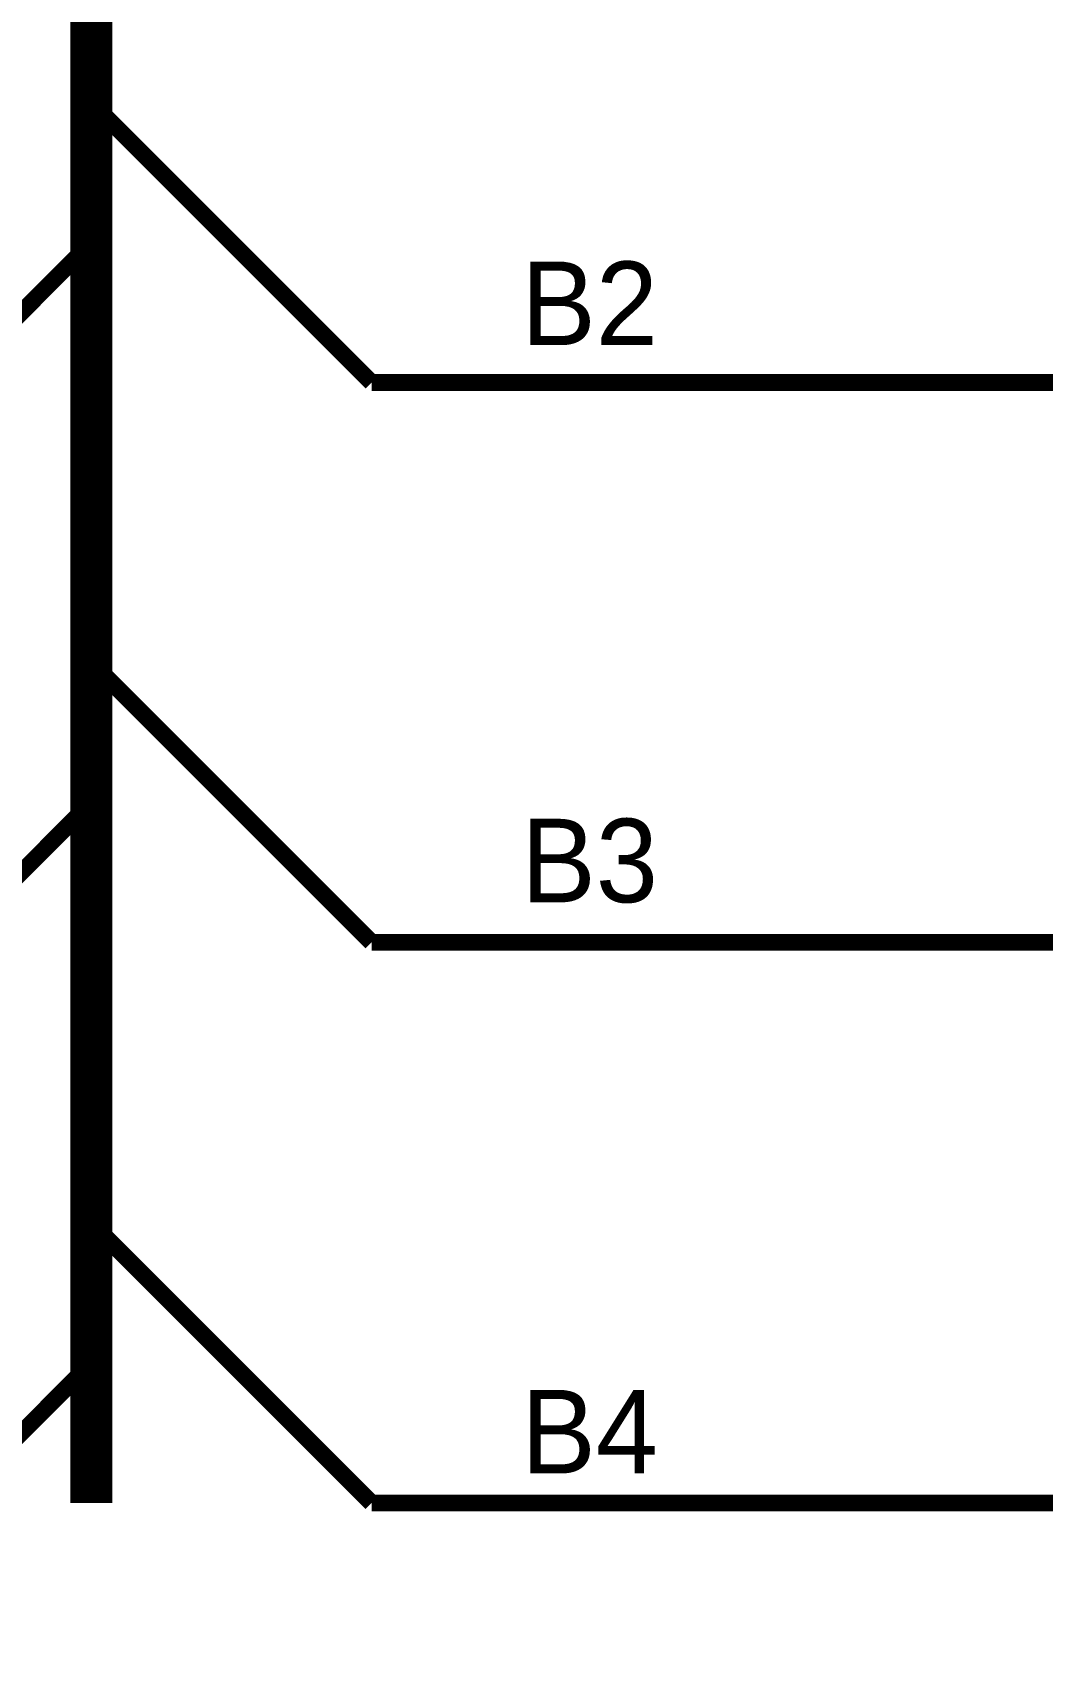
# Model space of a CAD drawing. Header units: millimetres. Extents: x 0 to 841, y 0 to 594.
# Drawn here: x 149.04 to 167.07, y 332.34 to 361.23 of the extents above; entities that cross this region are included whole.
import ezdxf

# ---------------------------------------------------------------- set-up
doc = ezdxf.new("R2010")
doc.units = ezdxf.units.MM
doc.layers.add('Sheet', color=255, linetype='Continuous')

msp = doc.modelspace()

# ---------------------------------------------------------------- linework, layer by layer
at = {"layer": 'Sheet'}
for points, const_width in [([(190.095, 374.994), (150.094, 374.994), (150.094, 334.995)], 0.749), ([(150.094, 359.988), (155.094, 354.986)], 0.3), ([(145.11, 352.486), (150.094, 357.487)], 0.3), ([(165.094, 354.986), (155.094, 354.986), (155.094, 354.986)], 0.3), ([(167.594, 354.986), (165.094, 354.986)], 0.3), ([(150.094, 350), (155.094, 344.998)], 0.3), ([(145.11, 342.498), (150.094, 347.499)], 0.3), ([(155.094, 344.998), (155.094, 344.998), (165.094, 344.998)], 0.3), ([(167.594, 344.998), (165.094, 344.998)], 0.3), ([(150.094, 339.997), (155.094, 334.995)], 0.3), ([(145.11, 332.494), (150.094, 337.496)], 0.3), ([(165.296, 334.995), (155.094, 334.995), (155.094, 334.995)], 0.3), ([(167.796, 334.995), (165.296, 334.995)], 0.3)]:
    msp.add_lwpolyline(points, dxfattribs=dict(at, const_width=const_width))

# ---------------------------------------------------------------- texts
for s, p in [('B2', (157.765, 355.654)), ('B3', (157.765, 345.713)), ('B4', (157.765, 335.523))]:
    msp.add_text(s, height=1.4912, dxfattribs=at).set_placement(p)

doc.saveas('drawing.dxf')
